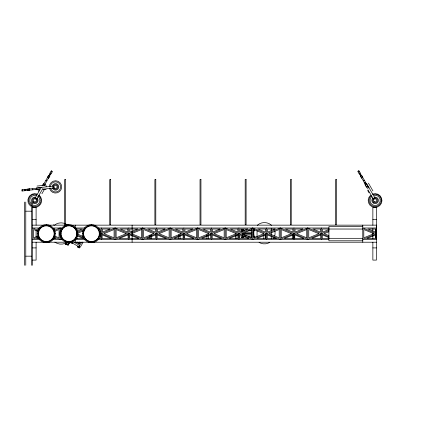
<?xml version="1.0" encoding="UTF-8"?>
<svg xmlns="http://www.w3.org/2000/svg" width="436" height="436" viewBox="0 0 436 436"><rect width="100%" height="100%" fill="white"/><g stroke="black" fill="none" stroke-linecap="round" stroke-linejoin="round"><path stroke-width="0.65" d="M376.415 239.369L376.415 225.15L92.067 225.15M376.426 226.573L376.426 227.995L376.415 225.15M50.494 186.417L50.429 186.984A5.107 5.107 0 0 1 57.612 182.237A5.107 5.107 0 0 1 58.876 190.755A5.107 5.107 0 0 1 50.625 188.303L50.636 188.336M27.294 190.118L27.234 189.54M38.357 191.273L39.698 188.957M40.401 188.941L35.071 198.167L36.738 199.132L42.881 188.483M42.096 185.998L43.42 183.703M47.388 177.463L48.69 175.207M42.864 185.545L45.807 180.45L46.832 181.038L44.341 185.36M45.933 180.232L47.628 177.294M48.897 175.327L47.486 177.534M43.976 184.221L44.014 183.551M49.726 175.806L48.516 178.128M48.63 178.182L49.933 175.926M44.597 185.507L45.328 184.248M41.916 193.753L44.576 189.153M45.987 186.701L46.412 185.97M66.218 242.847L65.416 244.236L65.166 244.095L65.967 242.705M66.67 242.242L65.967 243.566L67.52 244.46L67.989 243.642L68.768 244.106L68.152 245.168L65.166 244.095M66.218 243.708L67.002 242.438L66.632 242.22M66.713 243.996L66.479 244.536L66.773 244.029M66.779 244.705L67.019 244.176M68.054 243.675L68.67 242.601A0.954 0.839 -60 0 1 68.43 242.231M68.419 243.888L67.798 244.961L68.152 245.168M68.479 243.92L69.101 242.847M68.719 244.078L69.346 242.994L68.67 242.601M72.425 243.206L72.185 243.62L71.172 243.032M79.189 243.947L79.543 243.337M78.415 247.534L81.581 242.231M371.848 196.5L371.87 196.478A5.107 5.107 0 0 0 372.567 204.811A5.107 5.107 0 0 0 380.159 201.307A5.107 5.107 0 0 0 374.268 195.366M361.21 175.648L360.866 175.844M358.125 171.898L359.193 171.288M359.051 173.501L360.114 172.885M360.016 174.525L360.518 174.237M360.109 175.092L360.964 174.596M361.673 177.997L360.463 175.67M362.698 177.403L361.291 175.19M364.224 180.112L363.253 180.673L361.531 177.752L362.556 177.158L364.251 180.095M364.425 182.766L365.455 182.177M366.943 187.126L367.117 186.826M367.483 188.608L363.352 180.907L364.382 180.313L368.763 187.911L368.992 187.736M37.714 236.138L33.561 237.854L33.561 229.51L37.714 231.227M53.775 229.494L54.947 229.009L53.677 229.009M38.172 237.042L32.542 239.369L39.583 239.369M54.435 230.322L60.064 227.995L61.939 228.769M38.875 237.593L36.455 238.596L39.044 238.596M54.892 231.227L59.045 229.51L59.045 237.854L54.892 236.138M77.188 231.194L82.469 229.009L76.109 229.009M54.435 237.042L60.064 239.369L61.939 238.596M77.575 232.132L83.205 229.805M77.668 233.189L83.603 230.737M100.089 234.197L115.104 227.995L142.621 239.369L170.144 227.995L197.661 239.369L225.183 227.995L252.7 239.369L280.223 227.995L307.74 239.369L329.006 230.579M100.089 233.167L115.104 239.369L142.621 227.995L170.144 239.369L197.661 227.995L225.183 239.369L252.7 227.995L280.223 239.369L307.74 227.995L329.006 236.786M328.973 229.494L322.52 232.165L322.52 229.009L362.779 229.053M328.908 231.718L324.161 233.68L328.908 235.647M37.038 186.063L45.976 185.098M36.292 187.954L53.377 186.101L53.584 188.014L42.984 189.164M26.852 189.153L29.446 188.87M29.19 189.022L32.564 188.657L32.689 189.84L29.321 190.205M41.534 187.687L32.814 188.63L32.94 189.813L39.404 189.11M26.879 189.388L29.474 189.028M35.823 189.197L37.065 189.06M26.983 190.341L29.599 190.172M27.01 190.581L29.599 190.298M36.978 189.813L39.491 189.54M43.415 189.72L46.08 189.431M32.542 207.269L36.101 207.269L36.101 225.15M25.768 211.193L31.414 211.193M32.542 219.461L36.101 219.461M372.862 219.461L376.415 219.461M32.542 225.15L45.606 225.15M46.821 225.15L68.436 225.15M69.613 225.15L91.01 225.15M362.779 226.573L328.918 226.573L328.918 240.792L362.779 240.792M40.183 227.995L32.542 227.995L38.172 230.322M53.879 227.995L61.841 227.995M75.831 227.995L85.107 227.995M97.942 227.995L329.076 227.995M376.541 227.995L362.779 227.995L376.415 233.729L362.779 239.369L376.541 239.369M38.929 229.009L37.66 229.009L38.831 229.494M99.054 229.009L100.329 229.009L100.329 232.165M241.844 229.734L243.037 229.734M241.413 229.876L243.468 229.876M253.518 229.974L254.58 229.974M241.141 230.055L243.74 230.055M253.496 230.306L254.57 230.306M242.291 230.628L244.585 230.628M248.258 230.628L251.883 230.628M253.212 230.628L254.537 230.628M240.95 230.933L243.059 230.933M245.539 232.165L252.041 232.165M251.812 233.227L243.343 233.227L243.343 233.936L251.812 233.936M37.273 233.68L38.401 233.68M54.206 233.68A7.903 7.903 0 0 1 42.352 240.525A7.903 7.903 0 0 1 42.352 226.84A7.903 7.903 0 0 1 54.206 233.68L55.334 233.68A9.031 9.031 0 0 1 41.785 241.5A9.031 9.031 0 0 1 41.785 225.864A9.031 9.031 0 0 1 55.334 233.68M59.846 233.68L60.975 233.68M76.78 233.68L77.908 233.68A9.031 9.031 0 0 1 64.365 241.5A9.031 9.031 0 0 1 64.365 225.864A9.031 9.031 0 0 1 77.908 233.68M82.426 233.68L83.554 233.68M99.354 233.68A7.903 7.903 0 0 1 87.505 240.525A7.903 7.903 0 0 1 87.505 226.84A7.903 7.903 0 0 1 99.354 233.68L100.482 233.68A9.031 9.031 0 0 1 86.938 241.5A9.031 9.031 0 0 1 86.938 225.864A9.031 9.031 0 0 1 100.482 233.68M244.242 234.993L252.041 234.993M240.95 236.361L243.059 236.361M242.291 236.857L245.25 236.857M248.258 236.857L251.883 236.857M253.212 236.857L254.897 236.857M241.146 237.429L243.735 237.429M241.44 237.636L243.446 237.636M241.898 237.734L242.983 237.734M328.918 238.312L362.779 238.312M53.557 238.596L56.151 238.596L53.732 237.593M75.897 238.596L83.674 238.596L77.624 236.094M98.623 238.596L100.563 238.596L100.563 234.846M328.76 238.596L322.28 238.596L322.28 234.846L328.929 237.593M52.718 239.369L62.026 239.369M84.862 239.369L75.21 239.369L75.21 242.214M98.067 239.369L328.662 239.369M32.542 242.214L376.415 242.214M32.542 247.904L36.101 247.904M372.862 247.904L376.415 247.904M25.768 256.172L31.414 256.172M32.542 260.096L36.101 260.096L36.101 242.214M49.257 175.953L48.914 175.735M36.553 195.601L36.586 195.606A5.107 5.107 0 0 0 30.896 203.667M77.668 234.176L83.009 236.383M77.575 235.233L83.205 237.56M50.996 171.419L52.058 172.035M50.075 173.016L51.137 173.632M49.666 174.367L50.167 174.656M49.224 174.732L50.08 175.223M47.66 177.31L48.625 177.872L46.963 180.82L45.965 180.248M41.207 187.878L39.981 188.156L39.949 187.856M76.305 238.094L77.455 238.759M82.333 242.144L82.971 242.509L80.251 247.212L78.246 246.051M79.434 242.045L81.123 243.021M77.33 242.056L79.679 243.413L79.325 244.029L76 242.111M74.076 242.225L79.706 245.473M70.894 242.16L78.938 246.803M77.395 246.574L79.646 247.877M77.543 246.869L79.319 247.893M77.842 247.207L78.878 247.801M65.923 242.678L66.343 242.917M35.163 198.004L36.798 199.018M368.436 183.142L372.927 190.93M366.404 183.224L374.998 198.102L373.33 199.067L368 189.834M361.498 175.07L362.801 177.327M365.586 183L366.213 184.085M367.641 186.559L368.42 187.916M364.763 182.755L365.7 184.379M360.25 175.79L361.553 178.046M364.976 184.602L366.316 186.919M367.668 190.456L369.003 192.772M41.464 187.409L41.496 187.693M36.373 188.248L36.406 188.543M36.471 189.126L36.499 189.426M29.196 189.055L29.316 190.172M26.204 189.447L26.307 190.428M25.691 189.709L25.751 190.254M25.01 189.578L25.048 189.894M25.086 190.27L25.119 190.559M24.907 189.464L25.037 190.69M24.291 189.535L24.427 190.755M22.459 189.731L22.59 190.952M375.401 229.51L375.401 237.854M372.862 225.15L372.862 207.269L376.415 207.269L376.415 260.096L372.862 260.096L372.862 242.214M372.862 228.66L372.862 231.342M372.862 233.004L372.862 234.361M372.862 235.358L372.862 238.705M362.779 225.15L362.779 242.214M321.501 227.995L321.501 239.369M307.74 227.995L307.74 239.369M293.984 227.995L293.984 239.369M293.831 234.846L293.831 238.596M292.278 234.846L292.278 238.596M280.223 227.995L280.223 239.369M271.279 228.66L271.279 230.938M271.279 232.677L271.279 234.9M271.279 236.023L271.279 238.863M266.461 227.995L266.461 239.369M265.388 234.846L265.388 238.596M263.835 234.846L263.835 238.596M257.055 230.671L257.055 236.694M254.809 236.285L254.809 237.576L254.602 236.285M253.986 230.306L253.986 229.974A0.954 0.839 -90 0 1 253.648 230.846M252.7 227.995L252.7 239.369M249.73 230.012L249.73 230.486M243.501 233.227L243.501 233.936M242.503 229.734L242.547 230.055M242.547 237.429L242.498 237.734M242.383 229.734L242.291 230.933M242.389 237.734L242.291 235.451M242.291 233.298L242.291 234.432M238.944 227.995L238.944 239.369M236.944 234.846L236.944 238.596M235.391 234.846L235.391 238.596M225.183 227.995L225.183 239.369M211.422 227.995L211.422 239.369M208.495 234.846L208.495 238.596M206.942 234.846L206.942 238.596M197.661 227.995L197.661 239.369M183.905 227.995L183.905 239.369M180.052 234.846L180.052 238.596M178.498 234.846L178.498 238.596M170.144 227.995L170.144 239.369M156.382 227.995L156.382 239.369M151.608 234.846L151.608 238.596M150.055 234.846L150.055 238.596M142.621 227.995L142.621 239.369M132.103 225.15L132.103 242.214M128.865 227.995L128.865 239.369M115.104 227.995L115.104 239.369M101.343 227.995L101.343 239.369M91.456 224.654L91.456 225.783M91.456 241.582L91.456 242.71M75.21 225.15L75.21 227.995M68.877 224.654L68.877 225.783M68.877 241.582L68.877 242.71M60.064 227.995L60.064 239.369M53.879 237.364L53.879 238.705M53.748 224.698L53.748 225.15M46.303 224.654L46.303 225.783M46.303 241.582L46.303 242.71M36.101 230.295L36.101 237.07M32.542 202.075L32.542 265.29M31.414 202.075L31.414 265.29M25.768 202.075L25.768 265.29M24.639 202.075L24.639 265.29M39.049 195.137A6.889 6.889 0 0 1 32.542 207.04M30.929 206.244A6.889 6.889 0 0 1 36.956 193.993M372.557 194.096A6.889 6.889 0 0 1 381.947 200.756A6.889 6.889 0 0 1 372.115 206.74A6.889 6.889 0 0 1 370.518 195.339M274.833 230.998A10.655 10.655 0 0 1 274.707 235.974M274.146 237.549A10.655 10.655 0 0 1 273.639 238.541M269.742 242.443A10.655 10.655 0 0 1 259.088 242.443M254.684 237.549A10.655 10.655 0 0 1 254.471 229.401M257.284 225.303A10.655 10.655 0 0 1 271.546 225.303M253.861 229.99A0.807 0.714 -90 0 1 253.572 230.731M253.926 229.99A0.807 0.714 -90 0 1 253.48 230.829M243.604 233.805A0.954 0.839 -90 0 1 243.762 234.268M38.368 195.372A6.148 6.148 0 0 1 32.695 206.168M31.272 205.421A6.148 6.148 0 0 1 36.946 194.625M37.338 198.298A3.281 3.281 0 0 1 32.929 203.078M31.844 201.77A3.281 3.281 0 0 1 35.954 197.323M37.763 196.227A5.107 5.107 0 0 1 33.054 205.187M67.335 242.122A10.655 10.655 0 0 1 54.811 242.122M54.369 225.221A10.655 10.655 0 0 1 67.776 225.221M69.526 242.694A0.954 0.839 -60 0 1 69.073 242.77M68.703 242.454A0.807 0.714 -60 0 1 68.496 242.138M70.327 242.634A0.954 0.839 -60 0 1 68.948 242.683M79.134 243.25A0.954 0.839 -60 0 1 79.15 243.005M68.637 242.345A0.807 0.714 -60 0 1 68.556 242.171M79.428 243.626A0.954 0.839 -60 0 1 79.406 243.152M49.382 187.006A6.148 6.148 0 0 1 58.037 181.283A6.148 6.148 0 0 1 59.563 191.546A6.148 6.148 0 0 1 49.617 188.592M52.347 186.107A3.281 3.281 0 0 1 57.367 184.183A3.281 3.281 0 0 1 57.454 189.556A3.281 3.281 0 0 1 52.38 187.802M373.053 194.614A6.148 6.148 0 0 1 381.271 200.778A6.148 6.148 0 0 1 372.355 205.885A6.148 6.148 0 0 1 371.2 195.671M374.579 197.165A3.281 3.281 0 0 1 378.361 200.98A3.281 3.281 0 0 1 373.483 203.231A3.281 3.281 0 0 1 373.036 197.879M51.328 170.847L49.459 174.084L50.522 174.7L52.391 171.462L51.328 170.847M358.861 170.71L357.798 171.326L359.662 174.564L360.73 173.948L358.861 170.71M109.986 229.009L102.356 232.165L102.356 229.009L109.986 229.009M114.085 229.51L104.002 233.68L114.085 237.854L114.085 229.51M126.206 233.68L116.118 237.854L116.118 229.51L126.206 233.68M137.509 229.009L129.879 232.165L129.879 229.009L137.509 229.009M128.086 234.846L119.012 238.596L128.086 238.596L128.086 234.846M141.607 229.51L131.519 233.68L141.607 237.854L141.607 229.51M153.723 233.68L143.64 237.854L143.64 229.51L153.723 233.68M165.026 229.009L157.396 232.165L157.396 229.009L165.026 229.009M155.608 234.846L146.534 238.596L155.608 238.596L155.608 234.846M169.124 229.51L159.042 233.68L169.124 237.854L169.124 229.51M181.245 233.68L171.157 237.854L171.157 229.51L181.245 233.68M192.549 229.009L184.919 232.165L184.919 229.009L192.549 229.009M183.125 234.846L174.051 238.596L183.125 238.596L183.125 234.846M196.647 229.51L186.559 233.68L196.647 237.854L196.647 229.51M208.762 233.68L198.68 237.854L198.68 229.51L208.762 233.68M220.066 229.009L212.436 232.165L212.436 229.009L220.066 229.009M210.648 234.846L201.574 238.596L210.648 238.596L210.648 234.846M224.164 229.51L214.081 233.68L224.164 237.854L224.164 229.51M236.285 233.68L226.197 237.854L226.197 229.51L236.285 233.68M247.588 229.009L239.958 232.165L239.958 229.009L247.588 229.009M238.165 234.846L229.091 238.596L238.165 238.596L238.165 234.846M251.686 229.51L241.599 233.68L251.686 237.854L251.686 229.51M263.802 233.68L253.719 237.854L253.719 229.51L263.802 233.68M275.105 229.009L267.481 232.165L267.481 229.009L275.105 229.009M265.688 234.846L256.613 238.596L265.688 238.596L265.688 234.846M279.204 229.51L269.121 233.68L279.204 237.854L279.204 229.51M291.324 233.68L281.236 237.854L281.236 229.51L291.324 233.68M302.628 229.009L294.998 232.165L294.998 229.009L302.628 229.009M293.205 234.846L284.13 238.596L293.205 238.596L293.205 234.846M306.726 229.51L296.644 233.68L306.726 237.854L306.726 229.51M318.841 233.68L308.759 237.854L308.759 229.51L318.841 233.68M320.727 234.846L311.653 238.596L320.727 238.596L320.727 234.846M373.881 233.68L363.798 237.854L363.798 229.51L373.881 233.68M375.767 234.846L366.692 238.596L375.767 238.596L375.767 234.846M25.517 189.398L21.8 189.802L21.931 191.028L25.648 190.625L25.517 189.398M65.487 179.545L64.588 179.545L64.588 224.698L65.487 224.698L65.487 179.545M110.64 179.545L109.736 179.545L109.736 224.698L110.64 224.698L110.64 179.545M155.794 179.545L154.889 179.545L154.889 224.698L155.794 224.698L155.794 179.545M200.942 179.545L200.037 179.545L200.037 224.698L200.942 224.698L200.942 179.545M246.095 179.545L245.19 179.545L245.19 224.698L246.095 224.698L246.095 179.545M291.243 179.545L290.343 179.545L290.343 224.698L291.243 224.698L291.243 179.545M336.396 179.545L335.491 179.545L335.491 224.698L336.396 224.698L336.396 179.545M127.846 229.009L120.216 229.009L127.846 232.165L127.846 229.009M155.369 229.009L147.739 229.009L155.369 232.165L155.369 229.009M182.886 229.009L175.261 229.009L182.886 232.165L182.886 229.009M210.408 229.009L202.778 229.009L210.408 232.165L210.408 229.009M237.925 229.009L230.301 229.009L237.925 232.165L237.925 229.009M265.448 229.009L257.818 229.009L265.448 232.165L265.448 229.009M292.965 229.009L285.34 229.009L292.965 232.165L292.965 229.009M320.487 229.009L312.857 229.009L320.487 232.165L320.487 229.009M375.527 229.009L367.897 229.009L375.527 232.165L375.527 229.009M254.063 230.028L253.632 230.028L253.632 230.475L254.063 230.475L254.063 230.028M111.191 238.596L102.117 238.596L102.117 234.846L111.191 238.596M138.713 238.596L129.639 238.596L129.639 234.846L138.713 238.596M166.23 238.596L157.162 238.596L157.162 234.846L166.23 238.596M193.753 238.596L184.679 238.596L184.679 234.846L193.753 238.596M221.27 238.596L212.201 238.596L212.201 234.846L221.27 238.596M248.793 238.596L239.718 238.596L239.718 234.846L248.793 238.596M276.31 238.596L267.241 238.596L267.241 234.846L276.31 238.596M303.832 238.596L294.758 238.596L294.758 234.846L303.832 238.596M64.795 240.754A8.164 8.164 0 0 0 77.041 233.68A8.164 8.164 0 0 0 64.795 226.611A8.164 8.164 0 0 0 64.795 240.754M63.291 239.271A7.903 7.903 0 0 0 76.513 235.729A7.903 7.903 0 0 0 66.833 226.05A7.903 7.903 0 0 0 63.291 239.271M42.221 240.754A8.164 8.164 0 0 0 54.467 233.68A8.164 8.164 0 0 0 42.221 226.611A8.164 8.164 0 0 0 42.221 240.754M87.369 240.754A8.164 8.164 0 0 0 99.621 233.68A8.164 8.164 0 0 0 87.369 226.611A8.164 8.164 0 0 0 87.369 240.754M33.419 202.386A2.431 2.431 0 0 0 37.24 200.62A2.431 2.431 0 0 0 33.801 198.189A2.431 2.431 0 0 0 33.419 202.386M33.915 201.683A1.57 1.57 0 0 0 36.384 200.544A1.57 1.57 0 0 0 34.161 198.969A1.57 1.57 0 0 0 33.915 201.683M53.841 188.646A2.431 2.431 0 0 0 57.89 187.491A2.431 2.431 0 0 0 54.86 184.564A2.431 2.431 0 0 0 53.841 188.646M54.44 188.03A1.57 1.57 0 0 0 57.056 187.284A1.57 1.57 0 0 0 55.099 185.387A1.57 1.57 0 0 0 54.44 188.03M373.734 202.386A2.431 2.431 0 0 0 377.56 200.62A2.431 2.431 0 0 0 374.115 198.189A2.431 2.431 0 0 0 373.734 202.386M374.23 201.683A1.57 1.57 0 0 0 376.699 200.544A1.57 1.57 0 0 0 374.475 198.969A1.57 1.57 0 0 0 374.23 201.683"/></g></svg>
